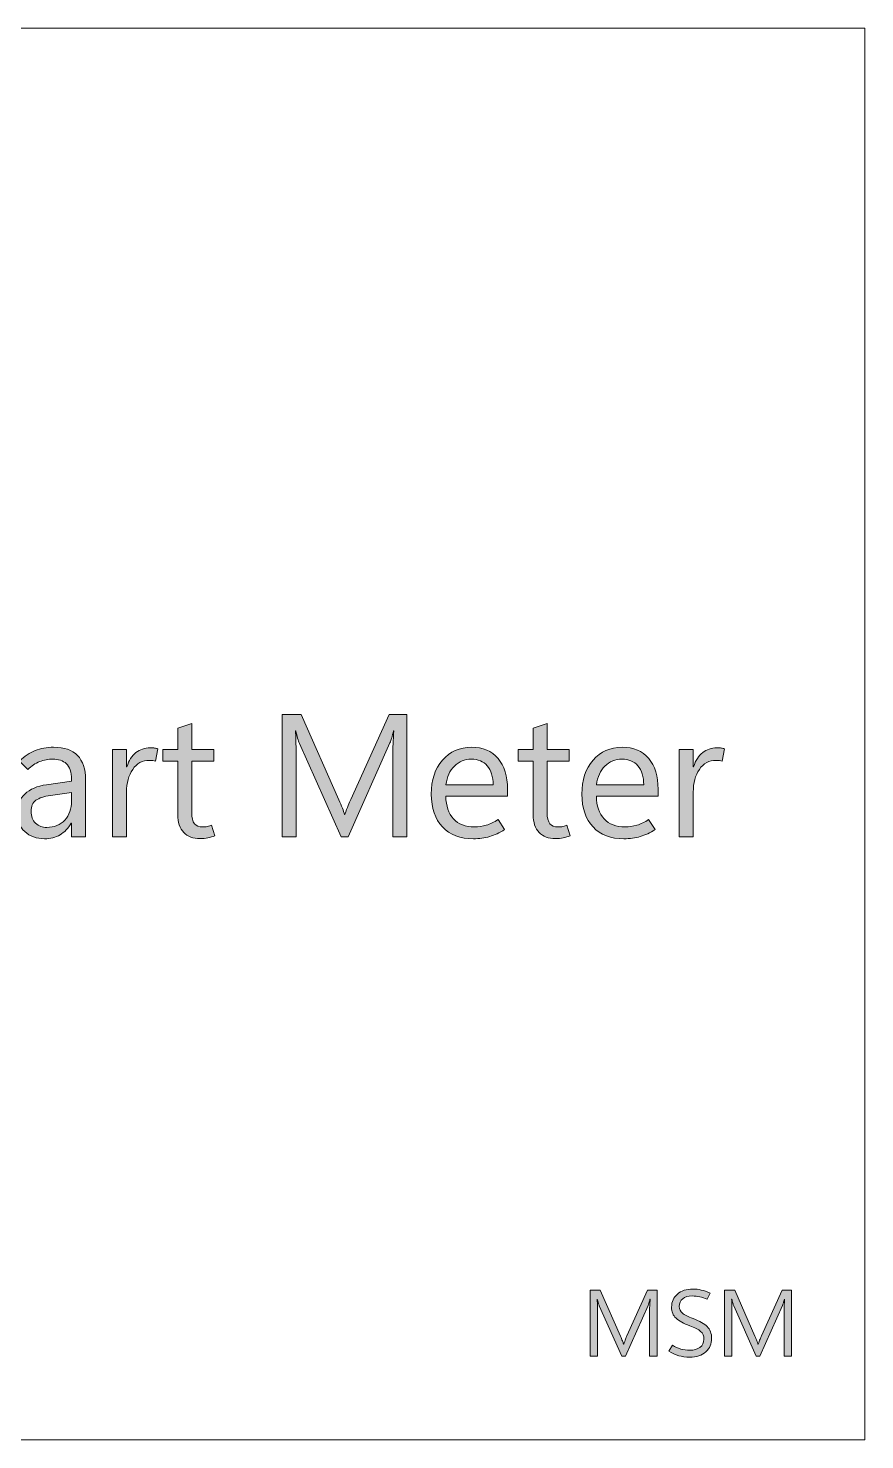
# Model space of a CAD drawing. Extents: x 0 to 482, y 0 to 298.
# Drawn here: x 305.5 to 481.9, y 0 to 297.7 of the extents above; entities that cross this region are included whole.
import ezdxf

# ---------------------------------------------------------------- set-up
doc = ezdxf.new("R2010")
doc.units = 0
doc.header["$MEASUREMENT"] = 0
doc.layers.add('Layer 1', color=7, linetype='Continuous')

# ---------------------------------------------------------------- blocks, each defined once
blk = doc.blocks.new('block 2')
at = {"layer": 'Layer 1', "lineweight": 0}
blk.add_lwpolyline([(0, 297.68), (481.89, 297.68), (481.89, 0), (0, 0), (0, 297.68)], dxfattribs=at)
blk = doc.blocks.new('block 3')
at = {"layer": 'Layer 1', "true_color": 0x231f20}
h = blk.add_hatch(color=250, dxfattribs=at)
h.dxf.hatch_style = 2
edge = h.paths.add_edge_path()
edge.add_spline(control_points=[(385.35, 127.18), (385.35, 127.18), (382.35, 127.18), (382.35, 127.18), (382.35, 127.18), (382.35, 144.49), (382.35, 144.49), (382.35, 145.17), (382.37, 145.93), (382.41, 146.77), (382.45, 147.61), (382.51, 148.52), (382.6, 149.51), (382.6, 149.51), (382.53, 149.51), (382.53, 149.51), (382.38, 148.93), (382.25, 148.43), (382.12, 148.01), (381.99, 147.59), (381.87, 147.26), (381.75, 147.01), (381.75, 147.01), (372.93, 127.18), (372.93, 127.18), (372.93, 127.18), (371.46, 127.18), (371.46, 127.18), (371.46, 127.18), (362.66, 146.86), (362.66, 146.86), (362.54, 147.15), (362.41, 147.52), (362.28, 147.96), (362.15, 148.4), (362.02, 148.92), (361.89, 149.51), (361.89, 149.51), (361.81, 149.51), (361.81, 149.51), (361.86, 148.99), (361.9, 148.31), (361.92, 147.47), (361.95, 146.63), (361.96, 145.63), (361.96, 144.45), (361.96, 144.45), (361.96, 127.18), (361.96, 127.18), (361.96, 127.18), (359.04, 127.18), (359.04, 127.18), (359.04, 127.18), (359.04, 152.98), (359.04, 152.98), (359.04, 152.98), (363.04, 152.98), (363.04, 152.98), (363.04, 152.98), (370.96, 134.99), (370.96, 134.99), (371.27, 134.3), (371.52, 133.7), (371.72, 133.19), (371.92, 132.67), (372.06, 132.24), (372.14, 131.89), (372.14, 131.89), (372.25, 131.89), (372.25, 131.89), (372.51, 132.6), (372.75, 133.22), (372.95, 133.75), (373.16, 134.27), (373.34, 134.71), (373.49, 135.06), (373.49, 135.06), (381.57, 152.98), (381.57, 152.98), (381.57, 152.98), (385.35, 152.98), (385.35, 152.98), (385.35, 152.98), (385.35, 127.18), (385.35, 127.18)], knot_values=[0, 0, 0, 0, 1, 1, 1, 2, 2, 2, 3, 3, 3, 4, 4, 4, 5, 5, 5, 6, 6, 6, 7, 7, 7, 8, 8, 8, 9, 9, 9, 10, 10, 10, 11, 11, 11, 12, 12, 12, 13, 13, 13, 14, 14, 14, 15, 15, 15, 16, 16, 16, 17, 17, 17, 18, 18, 18, 19, 19, 19, 20, 20, 20, 21, 21, 21, 22, 22, 22, 23, 23, 23, 24, 24, 24, 25, 25, 25, 26, 26, 26, 27, 27, 27, 28, 28, 28, 28], degree=3, periodic=1)
h = blk.add_hatch(color=250, dxfattribs=at)
h.dxf.hatch_style = 2
edge = h.paths.add_edge_path()
edge.add_spline(control_points=[(344.85, 127.39), (344.34, 127.19), (343.85, 127.04), (343.36, 126.93), (342.88, 126.83), (342.33, 126.78), (341.72, 126.78), (340.25, 126.78), (339.1, 127.21), (338.27, 128.07), (337.44, 128.93), (337.02, 130.19), (337.02, 131.87), (337.02, 131.87), (337.02, 143.08), (337.02, 143.08), (337.02, 143.08), (333.85, 143.08), (333.85, 143.08), (333.85, 143.08), (333.85, 145.6), (333.85, 145.6), (333.85, 145.6), (337.02, 145.6), (337.02, 145.6), (337.02, 145.6), (337.02, 150.1), (337.02, 150.1), (337.02, 150.1), (339.97, 151.05), (339.97, 151.05), (339.97, 151.05), (339.97, 145.6), (339.97, 145.6), (339.97, 145.6), (344.61, 145.6), (344.61, 145.6), (344.61, 145.6), (344.61, 143.08), (344.61, 143.08), (344.61, 143.08), (339.97, 143.08), (339.97, 143.08), (339.97, 143.08), (339.97, 132.22), (339.97, 132.22), (339.97, 131.16), (340.16, 130.4), (340.54, 129.93), (340.92, 129.46), (341.48, 129.23), (342.24, 129.23), (342.6, 129.23), (342.95, 129.27), (343.28, 129.35), (343.62, 129.44), (343.9, 129.54), (344.13, 129.64), (344.13, 129.64), (344.85, 127.39), (344.85, 127.39)], knot_values=[0, 0, 0, 0, 1, 1, 1, 2, 2, 2, 3, 3, 3, 4, 4, 4, 5, 5, 5, 6, 6, 6, 7, 7, 7, 8, 8, 8, 9, 9, 9, 10, 10, 10, 11, 11, 11, 12, 12, 12, 13, 13, 13, 14, 14, 14, 15, 15, 15, 16, 16, 16, 17, 17, 17, 18, 18, 18, 19, 19, 19, 20, 20, 20, 20], degree=3, periodic=1)
h = blk.add_hatch(color=250, dxfattribs=at)
h.dxf.hatch_style = 2
edge = h.paths.add_edge_path()
edge.add_spline(control_points=[(419.79, 127.39), (419.29, 127.19), (418.79, 127.04), (418.3, 126.93), (417.82, 126.83), (417.27, 126.78), (416.66, 126.78), (415.19, 126.78), (414.05, 127.21), (413.21, 128.07), (412.38, 128.93), (411.96, 130.19), (411.96, 131.87), (411.96, 131.87), (411.96, 143.08), (411.96, 143.08), (411.96, 143.08), (408.79, 143.08), (408.79, 143.08), (408.79, 143.08), (408.79, 145.6), (408.79, 145.6), (408.79, 145.6), (411.96, 145.6), (411.96, 145.6), (411.96, 145.6), (411.96, 150.1), (411.96, 150.1), (411.96, 150.1), (414.91, 151.05), (414.91, 151.05), (414.91, 151.05), (414.91, 145.6), (414.91, 145.6), (414.91, 145.6), (419.56, 145.6), (419.56, 145.6), (419.56, 145.6), (419.56, 143.08), (419.56, 143.08), (419.56, 143.08), (414.91, 143.08), (414.91, 143.08), (414.91, 143.08), (414.91, 132.22), (414.91, 132.22), (414.91, 131.16), (415.1, 130.4), (415.48, 129.93), (415.86, 129.46), (416.42, 129.23), (417.18, 129.23), (417.54, 129.23), (417.89, 129.27), (418.22, 129.35), (418.56, 129.44), (418.84, 129.54), (419.07, 129.64), (419.07, 129.64), (419.79, 127.39), (419.79, 127.39)], knot_values=[0, 0, 0, 0, 1, 1, 1, 2, 2, 2, 3, 3, 3, 4, 4, 4, 5, 5, 5, 6, 6, 6, 7, 7, 7, 8, 8, 8, 9, 9, 9, 10, 10, 10, 11, 11, 11, 12, 12, 12, 13, 13, 13, 14, 14, 14, 15, 15, 15, 16, 16, 16, 17, 17, 17, 18, 18, 18, 19, 19, 19, 20, 20, 20, 20], degree=3, periodic=1)
h = blk.add_hatch(color=250, dxfattribs=at)
h.dxf.hatch_style = 2
edge = h.paths.add_edge_path()
edge.add_spline(control_points=[(317.55, 127.18), (317.55, 127.18), (314.6, 127.18), (314.6, 127.18), (314.6, 127.18), (314.6, 130.06), (314.6, 130.06), (314.6, 130.06), (314.53, 130.06), (314.53, 130.06), (313.89, 128.95), (313.11, 128.12), (312.18, 127.57), (311.25, 127.02), (310.17, 126.75), (308.93, 126.75), (307.21, 126.75), (305.81, 127.25), (304.74, 128.26), (303.67, 129.26), (303.14, 130.6), (303.14, 132.27), (303.14, 133.84), (303.68, 135.14), (304.76, 136.17), (305.84, 137.21), (307.37, 137.87), (309.35, 138.15), (309.35, 138.15), (314.6, 138.86), (314.6, 138.86), (314.6, 138.86), (314.6, 139.27), (314.6, 139.27), (314.6, 140.82), (314.24, 141.92), (313.52, 142.57), (312.8, 143.22), (311.84, 143.55), (310.64, 143.55), (309.68, 143.55), (308.76, 143.37), (307.87, 143.01), (306.98, 142.65), (306.15, 142.1), (305.37, 141.36), (305.37, 141.36), (303.64, 143.14), (303.64, 143.14), (304.67, 144.13), (305.77, 144.87), (306.94, 145.33), (308.1, 145.8), (309.39, 146.04), (310.82, 146.04), (313.05, 146.04), (314.73, 145.46), (315.86, 144.32), (316.99, 143.17), (317.55, 141.45), (317.55, 139.16), (317.55, 139.16), (317.55, 127.18), (317.55, 127.18)], knot_values=[0, 0, 0, 0, 1, 1, 1, 2, 2, 2, 3, 3, 3, 4, 4, 4, 5, 5, 5, 6, 6, 6, 7, 7, 7, 8, 8, 8, 9, 9, 9, 10, 10, 10, 11, 11, 11, 12, 12, 12, 13, 13, 13, 14, 14, 14, 15, 15, 15, 16, 16, 16, 17, 17, 17, 18, 18, 18, 19, 19, 19, 20, 20, 20, 21, 21, 21, 21], degree=3, periodic=1)
edge = h.paths.add_edge_path()
edge.add_spline(control_points=[(314.6, 134.66), (314.6, 134.66), (314.6, 136.5), (314.6, 136.5), (314.6, 136.5), (310.16, 135.89), (310.16, 135.89), (308.8, 135.69), (307.78, 135.35), (307.1, 134.86), (306.41, 134.37), (306.07, 133.59), (306.07, 132.54), (306.07, 131.44), (306.39, 130.59), (307.03, 130.01), (307.68, 129.43), (308.46, 129.14), (309.38, 129.14), (310.98, 129.14), (312.25, 129.66), (313.19, 130.7), (314.13, 131.75), (314.6, 133.07), (314.6, 134.66)], knot_values=[0, 0, 0, 0, 1, 1, 1, 2, 2, 2, 3, 3, 3, 4, 4, 4, 5, 5, 5, 6, 6, 6, 7, 7, 7, 8, 8, 8, 8], degree=3, periodic=1)
h = blk.add_hatch(color=250, dxfattribs=at)
h.dxf.hatch_style = 2
edge = h.paths.add_edge_path()
edge.add_spline(control_points=[(332.34, 143.08), (332.11, 143.16), (331.91, 143.21), (331.73, 143.24), (331.55, 143.27), (331.32, 143.28), (331.05, 143.28), (329.55, 143.28), (328.37, 142.64), (327.5, 141.37), (326.64, 140.09), (326.21, 138.49), (326.21, 136.57), (326.21, 136.57), (326.21, 127.18), (326.21, 127.18), (326.21, 127.18), (323.26, 127.18), (323.26, 127.18), (323.26, 127.18), (323.26, 145.6), (323.26, 145.6), (323.26, 145.6), (326.21, 145.6), (326.21, 145.6), (326.21, 145.6), (326.21, 141.95), (326.21, 141.95), (326.21, 141.95), (326.28, 141.95), (326.28, 141.95), (326.7, 143.25), (327.34, 144.23), (328.2, 144.91), (329.07, 145.59), (330.06, 145.93), (331.19, 145.93), (331.56, 145.93), (331.88, 145.91), (332.13, 145.87), (332.39, 145.84), (332.62, 145.78), (332.83, 145.71), (332.83, 145.71), (332.34, 143.08), (332.34, 143.08)], knot_values=[0, 0, 0, 0, 1, 1, 1, 2, 2, 2, 3, 3, 3, 4, 4, 4, 5, 5, 5, 6, 6, 6, 7, 7, 7, 8, 8, 8, 9, 9, 9, 10, 10, 10, 11, 11, 11, 12, 12, 12, 13, 13, 13, 14, 14, 14, 15, 15, 15, 15], degree=3, periodic=1)
h = blk.add_hatch(color=250, dxfattribs=at)
h.dxf.hatch_style = 2
edge = h.paths.add_edge_path()
edge.add_spline(control_points=[(406.55, 135.72), (406.55, 135.72), (393.52, 135.72), (393.52, 135.72), (393.57, 133.65), (394.12, 132.05), (395.17, 130.93), (396.21, 129.81), (397.69, 129.25), (399.58, 129.25), (400.41, 129.25), (401.24, 129.37), (402.08, 129.62), (402.91, 129.86), (403.73, 130.25), (404.55, 130.79), (404.55, 130.79), (405.92, 128.69), (405.92, 128.69), (404.87, 128.02), (403.83, 127.53), (402.79, 127.21), (401.74, 126.9), (400.6, 126.75), (399.35, 126.75), (396.57, 126.75), (394.39, 127.57), (392.84, 129.23), (391.28, 130.88), (390.49, 133.19), (390.48, 136.16), (390.47, 139.12), (391.25, 141.51), (392.83, 143.32), (394.4, 145.13), (396.45, 146.04), (398.97, 146.04), (401.37, 146.04), (403.23, 145.25), (404.56, 143.69), (405.88, 142.12), (406.55, 139.95), (406.55, 137.18), (406.55, 137.18), (406.55, 135.72), (406.55, 135.72)], knot_values=[0, 0, 0, 0, 1, 1, 1, 2, 2, 2, 3, 3, 3, 4, 4, 4, 5, 5, 5, 6, 6, 6, 7, 7, 7, 8, 8, 8, 9, 9, 9, 10, 10, 10, 11, 11, 11, 12, 12, 12, 13, 13, 13, 14, 14, 14, 15, 15, 15, 15], degree=3, periodic=1)
edge = h.paths.add_edge_path()
edge.add_spline(control_points=[(403.52, 138.14), (403.51, 139.84), (403.1, 141.17), (402.28, 142.12), (401.47, 143.08), (400.34, 143.55), (398.92, 143.55), (397.51, 143.55), (396.32, 143.06), (395.35, 142.08), (394.37, 141.11), (393.77, 139.79), (393.56, 138.14), (393.56, 138.14), (403.52, 138.14), (403.52, 138.14)], knot_values=[0, 0, 0, 0, 1, 1, 1, 2, 2, 2, 3, 3, 3, 4, 4, 4, 5, 5, 5, 5], degree=3, periodic=1)
h = blk.add_hatch(color=250, dxfattribs=at)
h.dxf.hatch_style = 2
edge = h.paths.add_edge_path()
edge.add_spline(control_points=[(438.31, 135.72), (438.31, 135.72), (425.28, 135.72), (425.28, 135.72), (425.33, 133.65), (425.88, 132.05), (426.92, 130.93), (427.97, 129.81), (429.45, 129.25), (431.34, 129.25), (432.17, 129.25), (433, 129.37), (433.83, 129.62), (434.67, 129.86), (435.49, 130.25), (436.31, 130.79), (436.31, 130.79), (437.68, 128.69), (437.68, 128.69), (436.63, 128.02), (435.59, 127.53), (434.54, 127.21), (433.5, 126.9), (432.36, 126.75), (431.11, 126.75), (428.33, 126.75), (426.15, 127.57), (424.59, 129.23), (423.04, 130.88), (422.25, 133.19), (422.24, 136.16), (422.22, 139.12), (423.01, 141.51), (424.58, 143.32), (426.16, 145.13), (428.21, 146.04), (430.73, 146.04), (433.13, 146.04), (434.99, 145.25), (436.32, 143.69), (437.64, 142.12), (438.31, 139.95), (438.31, 137.18), (438.31, 137.18), (438.31, 135.72), (438.31, 135.72)], knot_values=[0, 0, 0, 0, 1, 1, 1, 2, 2, 2, 3, 3, 3, 4, 4, 4, 5, 5, 5, 6, 6, 6, 7, 7, 7, 8, 8, 8, 9, 9, 9, 10, 10, 10, 11, 11, 11, 12, 12, 12, 13, 13, 13, 14, 14, 14, 15, 15, 15, 15], degree=3, periodic=1)
edge = h.paths.add_edge_path()
edge.add_spline(control_points=[(435.28, 138.14), (435.27, 139.84), (434.86, 141.17), (434.04, 142.12), (433.22, 143.08), (432.1, 143.55), (430.68, 143.55), (429.27, 143.55), (428.08, 143.06), (427.1, 142.08), (426.13, 141.11), (425.53, 139.79), (425.31, 138.14), (425.31, 138.14), (435.28, 138.14), (435.28, 138.14)], knot_values=[0, 0, 0, 0, 1, 1, 1, 2, 2, 2, 3, 3, 3, 4, 4, 4, 5, 5, 5, 5], degree=3, periodic=1)
h = blk.add_hatch(color=250, dxfattribs=at)
h.dxf.hatch_style = 2
edge = h.paths.add_edge_path()
edge.add_spline(control_points=[(451.85, 143.08), (451.63, 143.16), (451.42, 143.21), (451.24, 143.24), (451.06, 143.27), (450.83, 143.28), (450.56, 143.28), (449.06, 143.28), (447.88, 142.64), (447.01, 141.37), (446.15, 140.09), (445.72, 138.49), (445.72, 136.57), (445.72, 136.57), (445.72, 127.18), (445.72, 127.18), (445.72, 127.18), (442.77, 127.18), (442.77, 127.18), (442.77, 127.18), (442.77, 145.6), (442.77, 145.6), (442.77, 145.6), (445.72, 145.6), (445.72, 145.6), (445.72, 145.6), (445.72, 141.95), (445.72, 141.95), (445.72, 141.95), (445.79, 141.95), (445.79, 141.95), (446.21, 143.25), (446.85, 144.23), (447.72, 144.91), (448.58, 145.59), (449.57, 145.93), (450.7, 145.93), (451.07, 145.93), (451.39, 145.91), (451.65, 145.87), (451.9, 145.84), (452.14, 145.78), (452.34, 145.71), (452.34, 145.71), (451.85, 143.08), (451.85, 143.08)], knot_values=[0, 0, 0, 0, 1, 1, 1, 2, 2, 2, 3, 3, 3, 4, 4, 4, 5, 5, 5, 6, 6, 6, 7, 7, 7, 8, 8, 8, 9, 9, 9, 10, 10, 10, 11, 11, 11, 12, 12, 12, 13, 13, 13, 14, 14, 14, 15, 15, 15, 15], degree=3, periodic=1)
at = {"layer": 'Layer 1', "lineweight": 0}
for points, knots in [([(385.35, 127.18), (385.35, 127.18), (382.35, 127.18), (382.35, 127.18), (382.35, 127.18), (382.35, 144.49), (382.35, 144.49), (382.35, 145.17), (382.37, 145.93), (382.41, 146.77), (382.45, 147.61), (382.51, 148.52), (382.6, 149.51), (382.6, 149.51), (382.53, 149.51), (382.53, 149.51), (382.38, 148.93), (382.25, 148.43), (382.12, 148.01), (381.99, 147.59), (381.87, 147.26), (381.75, 147.01), (381.75, 147.01), (372.93, 127.18), (372.93, 127.18), (372.93, 127.18), (371.46, 127.18), (371.46, 127.18), (371.46, 127.18), (362.66, 146.86), (362.66, 146.86), (362.54, 147.15), (362.41, 147.52), (362.28, 147.96), (362.15, 148.4), (362.02, 148.92), (361.89, 149.51), (361.89, 149.51), (361.81, 149.51), (361.81, 149.51), (361.86, 148.99), (361.9, 148.31), (361.92, 147.47), (361.95, 146.63), (361.96, 145.63), (361.96, 144.45), (361.96, 144.45), (361.96, 127.18), (361.96, 127.18), (361.96, 127.18), (359.04, 127.18), (359.04, 127.18), (359.04, 127.18), (359.04, 152.98), (359.04, 152.98), (359.04, 152.98), (363.04, 152.98), (363.04, 152.98), (363.04, 152.98), (370.96, 134.99), (370.96, 134.99), (371.27, 134.3), (371.52, 133.7), (371.72, 133.19), (371.92, 132.67), (372.06, 132.24), (372.14, 131.89), (372.14, 131.89), (372.25, 131.89), (372.25, 131.89), (372.51, 132.6), (372.75, 133.22), (372.95, 133.75), (373.16, 134.27), (373.34, 134.71), (373.49, 135.06), (373.49, 135.06), (381.57, 152.98), (381.57, 152.98), (381.57, 152.98), (385.35, 152.98), (385.35, 152.98), (385.35, 152.98), (385.35, 127.18), (385.35, 127.18)], [0, 0, 0, 0, 1, 1, 1, 2, 2, 2, 3, 3, 3, 4, 4, 4, 5, 5, 5, 6, 6, 6, 7, 7, 7, 8, 8, 8, 9, 9, 9, 10, 10, 10, 11, 11, 11, 12, 12, 12, 13, 13, 13, 14, 14, 14, 15, 15, 15, 16, 16, 16, 17, 17, 17, 18, 18, 18, 19, 19, 19, 20, 20, 20, 21, 21, 21, 22, 22, 22, 23, 23, 23, 24, 24, 24, 25, 25, 25, 26, 26, 26, 27, 27, 27, 28, 28, 28, 28]), ([(344.85, 127.39), (344.34, 127.19), (343.85, 127.04), (343.36, 126.93), (342.88, 126.83), (342.33, 126.78), (341.72, 126.78), (340.25, 126.78), (339.1, 127.21), (338.27, 128.07), (337.44, 128.93), (337.02, 130.19), (337.02, 131.87), (337.02, 131.87), (337.02, 143.08), (337.02, 143.08), (337.02, 143.08), (333.85, 143.08), (333.85, 143.08), (333.85, 143.08), (333.85, 145.6), (333.85, 145.6), (333.85, 145.6), (337.02, 145.6), (337.02, 145.6), (337.02, 145.6), (337.02, 150.1), (337.02, 150.1), (337.02, 150.1), (339.97, 151.05), (339.97, 151.05), (339.97, 151.05), (339.97, 145.6), (339.97, 145.6), (339.97, 145.6), (344.61, 145.6), (344.61, 145.6), (344.61, 145.6), (344.61, 143.08), (344.61, 143.08), (344.61, 143.08), (339.97, 143.08), (339.97, 143.08), (339.97, 143.08), (339.97, 132.22), (339.97, 132.22), (339.97, 131.16), (340.16, 130.4), (340.54, 129.93), (340.92, 129.46), (341.48, 129.23), (342.24, 129.23), (342.6, 129.23), (342.95, 129.27), (343.28, 129.35), (343.62, 129.44), (343.9, 129.54), (344.13, 129.64), (344.13, 129.64), (344.85, 127.39), (344.85, 127.39)], [0, 0, 0, 0, 1, 1, 1, 2, 2, 2, 3, 3, 3, 4, 4, 4, 5, 5, 5, 6, 6, 6, 7, 7, 7, 8, 8, 8, 9, 9, 9, 10, 10, 10, 11, 11, 11, 12, 12, 12, 13, 13, 13, 14, 14, 14, 15, 15, 15, 16, 16, 16, 17, 17, 17, 18, 18, 18, 19, 19, 19, 20, 20, 20, 20]), ([(419.79, 127.39), (419.29, 127.19), (418.79, 127.04), (418.3, 126.93), (417.82, 126.83), (417.27, 126.78), (416.66, 126.78), (415.19, 126.78), (414.05, 127.21), (413.21, 128.07), (412.38, 128.93), (411.96, 130.19), (411.96, 131.87), (411.96, 131.87), (411.96, 143.08), (411.96, 143.08), (411.96, 143.08), (408.79, 143.08), (408.79, 143.08), (408.79, 143.08), (408.79, 145.6), (408.79, 145.6), (408.79, 145.6), (411.96, 145.6), (411.96, 145.6), (411.96, 145.6), (411.96, 150.1), (411.96, 150.1), (411.96, 150.1), (414.91, 151.05), (414.91, 151.05), (414.91, 151.05), (414.91, 145.6), (414.91, 145.6), (414.91, 145.6), (419.56, 145.6), (419.56, 145.6), (419.56, 145.6), (419.56, 143.08), (419.56, 143.08), (419.56, 143.08), (414.91, 143.08), (414.91, 143.08), (414.91, 143.08), (414.91, 132.22), (414.91, 132.22), (414.91, 131.16), (415.1, 130.4), (415.48, 129.93), (415.86, 129.46), (416.42, 129.23), (417.18, 129.23), (417.54, 129.23), (417.89, 129.27), (418.22, 129.35), (418.56, 129.44), (418.84, 129.54), (419.07, 129.64), (419.07, 129.64), (419.79, 127.39), (419.79, 127.39)], [0, 0, 0, 0, 1, 1, 1, 2, 2, 2, 3, 3, 3, 4, 4, 4, 5, 5, 5, 6, 6, 6, 7, 7, 7, 8, 8, 8, 9, 9, 9, 10, 10, 10, 11, 11, 11, 12, 12, 12, 13, 13, 13, 14, 14, 14, 15, 15, 15, 16, 16, 16, 17, 17, 17, 18, 18, 18, 19, 19, 19, 20, 20, 20, 20]), ([(317.55, 127.18), (317.55, 127.18), (314.6, 127.18), (314.6, 127.18), (314.6, 127.18), (314.6, 130.06), (314.6, 130.06), (314.6, 130.06), (314.53, 130.06), (314.53, 130.06), (313.89, 128.95), (313.11, 128.12), (312.18, 127.57), (311.25, 127.02), (310.17, 126.75), (308.93, 126.75), (307.21, 126.75), (305.81, 127.25), (304.74, 128.26), (303.67, 129.26), (303.14, 130.6), (303.14, 132.27), (303.14, 133.84), (303.68, 135.14), (304.76, 136.17), (305.84, 137.21), (307.37, 137.87), (309.35, 138.15), (309.35, 138.15), (314.6, 138.86), (314.6, 138.86), (314.6, 138.86), (314.6, 139.27), (314.6, 139.27), (314.6, 140.82), (314.24, 141.92), (313.52, 142.57), (312.8, 143.22), (311.84, 143.55), (310.64, 143.55), (309.68, 143.55), (308.76, 143.37), (307.87, 143.01), (306.98, 142.65), (306.15, 142.1), (305.37, 141.36), (305.37, 141.36), (303.64, 143.14), (303.64, 143.14), (304.67, 144.13), (305.77, 144.87), (306.94, 145.33), (308.1, 145.8), (309.39, 146.04), (310.82, 146.04), (313.05, 146.04), (314.73, 145.46), (315.86, 144.32), (316.99, 143.17), (317.55, 141.45), (317.55, 139.16), (317.55, 139.16), (317.55, 127.18), (317.55, 127.18)], [0, 0, 0, 0, 1, 1, 1, 2, 2, 2, 3, 3, 3, 4, 4, 4, 5, 5, 5, 6, 6, 6, 7, 7, 7, 8, 8, 8, 9, 9, 9, 10, 10, 10, 11, 11, 11, 12, 12, 12, 13, 13, 13, 14, 14, 14, 15, 15, 15, 16, 16, 16, 17, 17, 17, 18, 18, 18, 19, 19, 19, 20, 20, 20, 21, 21, 21, 21]), ([(332.34, 143.08), (332.11, 143.16), (331.91, 143.21), (331.73, 143.24), (331.55, 143.27), (331.32, 143.28), (331.05, 143.28), (329.55, 143.28), (328.37, 142.64), (327.5, 141.37), (326.64, 140.09), (326.21, 138.49), (326.21, 136.57), (326.21, 136.57), (326.21, 127.18), (326.21, 127.18), (326.21, 127.18), (323.26, 127.18), (323.26, 127.18), (323.26, 127.18), (323.26, 145.6), (323.26, 145.6), (323.26, 145.6), (326.21, 145.6), (326.21, 145.6), (326.21, 145.6), (326.21, 141.95), (326.21, 141.95), (326.21, 141.95), (326.28, 141.95), (326.28, 141.95), (326.7, 143.25), (327.34, 144.23), (328.2, 144.91), (329.07, 145.59), (330.06, 145.93), (331.19, 145.93), (331.56, 145.93), (331.88, 145.91), (332.13, 145.87), (332.39, 145.84), (332.62, 145.78), (332.83, 145.71), (332.83, 145.71), (332.34, 143.08), (332.34, 143.08)], [0, 0, 0, 0, 1, 1, 1, 2, 2, 2, 3, 3, 3, 4, 4, 4, 5, 5, 5, 6, 6, 6, 7, 7, 7, 8, 8, 8, 9, 9, 9, 10, 10, 10, 11, 11, 11, 12, 12, 12, 13, 13, 13, 14, 14, 14, 15, 15, 15, 15]), ([(406.55, 135.72), (406.55, 135.72), (393.52, 135.72), (393.52, 135.72), (393.57, 133.65), (394.12, 132.05), (395.17, 130.93), (396.21, 129.81), (397.69, 129.25), (399.58, 129.25), (400.41, 129.25), (401.24, 129.37), (402.08, 129.62), (402.91, 129.86), (403.73, 130.25), (404.55, 130.79), (404.55, 130.79), (405.92, 128.69), (405.92, 128.69), (404.87, 128.02), (403.83, 127.53), (402.79, 127.21), (401.74, 126.9), (400.6, 126.75), (399.35, 126.75), (396.57, 126.75), (394.39, 127.57), (392.84, 129.23), (391.28, 130.88), (390.49, 133.19), (390.48, 136.16), (390.47, 139.12), (391.25, 141.51), (392.83, 143.32), (394.4, 145.13), (396.45, 146.04), (398.97, 146.04), (401.37, 146.04), (403.23, 145.25), (404.56, 143.69), (405.88, 142.12), (406.55, 139.95), (406.55, 137.18), (406.55, 137.18), (406.55, 135.72), (406.55, 135.72)], [0, 0, 0, 0, 1, 1, 1, 2, 2, 2, 3, 3, 3, 4, 4, 4, 5, 5, 5, 6, 6, 6, 7, 7, 7, 8, 8, 8, 9, 9, 9, 10, 10, 10, 11, 11, 11, 12, 12, 12, 13, 13, 13, 14, 14, 14, 15, 15, 15, 15]), ([(438.31, 135.72), (438.31, 135.72), (425.28, 135.72), (425.28, 135.72), (425.33, 133.65), (425.88, 132.05), (426.92, 130.93), (427.97, 129.81), (429.45, 129.25), (431.34, 129.25), (432.17, 129.25), (433, 129.37), (433.83, 129.62), (434.67, 129.86), (435.49, 130.25), (436.31, 130.79), (436.31, 130.79), (437.68, 128.69), (437.68, 128.69), (436.63, 128.02), (435.59, 127.53), (434.54, 127.21), (433.5, 126.9), (432.36, 126.75), (431.11, 126.75), (428.33, 126.75), (426.15, 127.57), (424.59, 129.23), (423.04, 130.88), (422.25, 133.19), (422.24, 136.16), (422.22, 139.12), (423.01, 141.51), (424.58, 143.32), (426.16, 145.13), (428.21, 146.04), (430.73, 146.04), (433.13, 146.04), (434.99, 145.25), (436.32, 143.69), (437.64, 142.12), (438.31, 139.95), (438.31, 137.18), (438.31, 137.18), (438.31, 135.72), (438.31, 135.72)], [0, 0, 0, 0, 1, 1, 1, 2, 2, 2, 3, 3, 3, 4, 4, 4, 5, 5, 5, 6, 6, 6, 7, 7, 7, 8, 8, 8, 9, 9, 9, 10, 10, 10, 11, 11, 11, 12, 12, 12, 13, 13, 13, 14, 14, 14, 15, 15, 15, 15]), ([(451.85, 143.08), (451.63, 143.16), (451.42, 143.21), (451.24, 143.24), (451.06, 143.27), (450.83, 143.28), (450.56, 143.28), (449.06, 143.28), (447.88, 142.64), (447.01, 141.37), (446.15, 140.09), (445.72, 138.49), (445.72, 136.57), (445.72, 136.57), (445.72, 127.18), (445.72, 127.18), (445.72, 127.18), (442.77, 127.18), (442.77, 127.18), (442.77, 127.18), (442.77, 145.6), (442.77, 145.6), (442.77, 145.6), (445.72, 145.6), (445.72, 145.6), (445.72, 145.6), (445.72, 141.95), (445.72, 141.95), (445.72, 141.95), (445.79, 141.95), (445.79, 141.95), (446.21, 143.25), (446.85, 144.23), (447.72, 144.91), (448.58, 145.59), (449.57, 145.93), (450.7, 145.93), (451.07, 145.93), (451.39, 145.91), (451.65, 145.87), (451.9, 145.84), (452.14, 145.78), (452.34, 145.71), (452.34, 145.71), (451.85, 143.08), (451.85, 143.08)], [0, 0, 0, 0, 1, 1, 1, 2, 2, 2, 3, 3, 3, 4, 4, 4, 5, 5, 5, 6, 6, 6, 7, 7, 7, 8, 8, 8, 9, 9, 9, 10, 10, 10, 11, 11, 11, 12, 12, 12, 13, 13, 13, 14, 14, 14, 15, 15, 15, 15]), ([(403.52, 138.14), (403.51, 139.84), (403.1, 141.17), (402.28, 142.12), (401.47, 143.08), (400.34, 143.55), (398.92, 143.55), (397.51, 143.55), (396.32, 143.06), (395.35, 142.08), (394.37, 141.11), (393.77, 139.79), (393.56, 138.14), (393.56, 138.14), (403.52, 138.14), (403.52, 138.14)], [0, 0, 0, 0, 1, 1, 1, 2, 2, 2, 3, 3, 3, 4, 4, 4, 5, 5, 5, 5]), ([(435.28, 138.14), (435.27, 139.84), (434.86, 141.17), (434.04, 142.12), (433.22, 143.08), (432.1, 143.55), (430.68, 143.55), (429.27, 143.55), (428.08, 143.06), (427.1, 142.08), (426.13, 141.11), (425.53, 139.79), (425.31, 138.14), (425.31, 138.14), (435.28, 138.14), (435.28, 138.14)], [0, 0, 0, 0, 1, 1, 1, 2, 2, 2, 3, 3, 3, 4, 4, 4, 5, 5, 5, 5]), ([(314.6, 134.66), (314.6, 134.66), (314.6, 136.5), (314.6, 136.5), (314.6, 136.5), (310.16, 135.89), (310.16, 135.89), (308.8, 135.69), (307.78, 135.35), (307.1, 134.86), (306.41, 134.37), (306.07, 133.59), (306.07, 132.54), (306.07, 131.44), (306.39, 130.59), (307.03, 130.01), (307.68, 129.43), (308.46, 129.14), (309.38, 129.14), (310.98, 129.14), (312.25, 129.66), (313.19, 130.7), (314.13, 131.75), (314.6, 133.07), (314.6, 134.66)], [0, 0, 0, 0, 1, 1, 1, 2, 2, 2, 3, 3, 3, 4, 4, 4, 5, 5, 5, 6, 6, 6, 7, 7, 7, 8, 8, 8, 8])]:
    blk.add_open_spline(points, degree=3, knots=knots, dxfattribs=at)
blk = doc.blocks.new('block 4')
at = {"layer": 'Layer 1', "true_color": 0x231f20}
h = blk.add_hatch(color=250, dxfattribs=at)
h.dxf.hatch_style = 2
edge = h.paths.add_edge_path()
edge.add_spline(control_points=[(438.12, 17.66), (438.12, 17.66), (436.5, 17.66), (436.5, 17.66), (436.5, 17.66), (436.5, 26.98), (436.5, 26.98), (436.5, 27.34), (436.51, 27.75), (436.53, 28.21), (436.55, 28.66), (436.59, 29.15), (436.63, 29.68), (436.63, 29.68), (436.59, 29.68), (436.59, 29.68), (436.52, 29.37), (436.44, 29.1), (436.38, 28.88), (436.31, 28.65), (436.24, 28.47), (436.18, 28.33), (436.18, 28.33), (431.43, 17.66), (431.43, 17.66), (431.43, 17.66), (430.64, 17.66), (430.64, 17.66), (430.64, 17.66), (425.9, 28.26), (425.9, 28.26), (425.83, 28.41), (425.77, 28.61), (425.69, 28.85), (425.62, 29.09), (425.55, 29.36), (425.48, 29.68), (425.48, 29.68), (425.44, 29.68), (425.44, 29.68), (425.47, 29.4), (425.49, 29.04), (425.5, 28.58), (425.51, 28.13), (425.52, 27.59), (425.52, 26.96), (425.52, 26.96), (425.52, 17.66), (425.52, 17.66), (425.52, 17.66), (423.95, 17.66), (423.95, 17.66), (423.95, 17.66), (423.95, 31.55), (423.95, 31.55), (423.95, 31.55), (426.1, 31.55), (426.1, 31.55), (426.1, 31.55), (430.36, 21.86), (430.36, 21.86), (430.53, 21.49), (430.67, 21.17), (430.78, 20.89), (430.88, 20.61), (430.96, 20.38), (431, 20.19), (431, 20.19), (431.06, 20.19), (431.06, 20.19), (431.2, 20.58), (431.33, 20.91), (431.44, 21.19), (431.55, 21.48), (431.65, 21.71), (431.73, 21.9), (431.73, 21.9), (436.08, 31.55), (436.08, 31.55), (436.08, 31.55), (438.12, 31.55), (438.12, 31.55), (438.12, 31.55), (438.12, 17.66), (438.12, 17.66)], knot_values=[0, 0, 0, 0, 1, 1, 1, 2, 2, 2, 3, 3, 3, 4, 4, 4, 5, 5, 5, 6, 6, 6, 7, 7, 7, 8, 8, 8, 9, 9, 9, 10, 10, 10, 11, 11, 11, 12, 12, 12, 13, 13, 13, 14, 14, 14, 15, 15, 15, 16, 16, 16, 17, 17, 17, 18, 18, 18, 19, 19, 19, 20, 20, 20, 21, 21, 21, 22, 22, 22, 23, 23, 23, 24, 24, 24, 25, 25, 25, 26, 26, 26, 27, 27, 27, 28, 28, 28, 28], degree=3, periodic=1)
h = blk.add_hatch(color=250, dxfattribs=at)
h.dxf.hatch_style = 2
edge = h.paths.add_edge_path()
edge.add_spline(control_points=[(440.57, 18.72), (440.57, 18.72), (441.36, 19.94), (441.36, 19.94), (441.93, 19.57), (442.5, 19.31), (443.07, 19.14), (443.63, 18.97), (444.3, 18.89), (445.05, 18.89), (445.9, 18.89), (446.59, 19.08), (447.14, 19.48), (447.69, 19.88), (447.96, 20.46), (447.96, 21.22), (447.96, 21.9), (447.73, 22.44), (447.27, 22.85), (446.8, 23.26), (446.05, 23.65), (444.99, 24.03), (443.69, 24.5), (442.72, 25.03), (442.09, 25.62), (441.46, 26.22), (441.15, 27), (441.15, 27.96), (441.15, 29.1), (441.56, 30.02), (442.37, 30.73), (443.19, 31.43), (444.26, 31.78), (445.59, 31.78), (446.21, 31.78), (446.82, 31.72), (447.42, 31.58), (448.01, 31.45), (448.62, 31.24), (449.26, 30.94), (449.26, 30.94), (448.65, 29.63), (448.65, 29.63), (448.12, 29.88), (447.6, 30.05), (447.1, 30.16), (446.6, 30.27), (446.06, 30.33), (445.48, 30.33), (444.65, 30.33), (443.99, 30.13), (443.5, 29.74), (443.02, 29.35), (442.78, 28.81), (442.78, 28.12), (442.78, 27.51), (443, 27.03), (443.44, 26.67), (443.89, 26.3), (444.63, 25.94), (445.67, 25.56), (447.07, 25.06), (448.07, 24.5), (448.68, 23.88), (449.28, 23.26), (449.59, 22.42), (449.59, 21.37), (449.59, 20.24), (449.18, 19.3), (448.37, 18.55), (447.55, 17.8), (446.41, 17.42), (444.94, 17.42), (444.11, 17.42), (443.35, 17.53), (442.65, 17.73), (441.95, 17.94), (441.26, 18.27), (440.57, 18.72)], knot_values=[0, 0, 0, 0, 1, 1, 1, 2, 2, 2, 3, 3, 3, 4, 4, 4, 5, 5, 5, 6, 6, 6, 7, 7, 7, 8, 8, 8, 9, 9, 9, 10, 10, 10, 11, 11, 11, 12, 12, 12, 13, 13, 13, 14, 14, 14, 15, 15, 15, 16, 16, 16, 17, 17, 17, 18, 18, 18, 19, 19, 19, 20, 20, 20, 21, 21, 21, 22, 22, 22, 23, 23, 23, 24, 24, 24, 25, 25, 25, 26, 26, 26, 26], degree=3, periodic=1)
h = blk.add_hatch(color=250, dxfattribs=at)
h.dxf.hatch_style = 2
edge = h.paths.add_edge_path()
edge.add_spline(control_points=[(466.47, 17.66), (466.47, 17.66), (464.86, 17.66), (464.86, 17.66), (464.86, 17.66), (464.86, 26.98), (464.86, 26.98), (464.86, 27.34), (464.87, 27.75), (464.89, 28.21), (464.91, 28.66), (464.95, 29.15), (464.99, 29.68), (464.99, 29.68), (464.95, 29.68), (464.95, 29.68), (464.88, 29.37), (464.8, 29.1), (464.73, 28.88), (464.67, 28.65), (464.6, 28.47), (464.54, 28.33), (464.54, 28.33), (459.79, 17.66), (459.79, 17.66), (459.79, 17.66), (458.99, 17.66), (458.99, 17.66), (458.99, 17.66), (454.26, 28.26), (454.26, 28.26), (454.19, 28.41), (454.12, 28.61), (454.05, 28.85), (453.98, 29.09), (453.91, 29.36), (453.84, 29.68), (453.84, 29.68), (453.8, 29.68), (453.8, 29.68), (453.83, 29.4), (453.85, 29.04), (453.86, 28.58), (453.87, 28.13), (453.88, 27.59), (453.88, 26.96), (453.88, 26.96), (453.88, 17.66), (453.88, 17.66), (453.88, 17.66), (452.31, 17.66), (452.31, 17.66), (452.31, 17.66), (452.31, 31.55), (452.31, 31.55), (452.31, 31.55), (454.46, 31.55), (454.46, 31.55), (454.46, 31.55), (458.72, 21.86), (458.72, 21.86), (458.89, 21.49), (459.03, 21.17), (459.13, 20.89), (459.24, 20.61), (459.32, 20.38), (459.36, 20.19), (459.36, 20.19), (459.42, 20.19), (459.42, 20.19), (459.56, 20.58), (459.69, 20.91), (459.8, 21.19), (459.91, 21.48), (460, 21.71), (460.09, 21.9), (460.09, 21.9), (464.44, 31.55), (464.44, 31.55), (464.44, 31.55), (466.47, 31.55), (466.47, 31.55), (466.47, 31.55), (466.47, 17.66), (466.47, 17.66)], knot_values=[0, 0, 0, 0, 1, 1, 1, 2, 2, 2, 3, 3, 3, 4, 4, 4, 5, 5, 5, 6, 6, 6, 7, 7, 7, 8, 8, 8, 9, 9, 9, 10, 10, 10, 11, 11, 11, 12, 12, 12, 13, 13, 13, 14, 14, 14, 15, 15, 15, 16, 16, 16, 17, 17, 17, 18, 18, 18, 19, 19, 19, 20, 20, 20, 21, 21, 21, 22, 22, 22, 23, 23, 23, 24, 24, 24, 25, 25, 25, 26, 26, 26, 27, 27, 27, 28, 28, 28, 28], degree=3, periodic=1)
at = {"layer": 'Layer 1', "lineweight": 0}
for points, knots in [([(438.12, 17.66), (438.12, 17.66), (436.5, 17.66), (436.5, 17.66), (436.5, 17.66), (436.5, 26.98), (436.5, 26.98), (436.5, 27.34), (436.51, 27.75), (436.53, 28.21), (436.55, 28.66), (436.59, 29.15), (436.63, 29.68), (436.63, 29.68), (436.59, 29.68), (436.59, 29.68), (436.52, 29.37), (436.44, 29.1), (436.38, 28.88), (436.31, 28.65), (436.24, 28.47), (436.18, 28.33), (436.18, 28.33), (431.43, 17.66), (431.43, 17.66), (431.43, 17.66), (430.64, 17.66), (430.64, 17.66), (430.64, 17.66), (425.9, 28.26), (425.9, 28.26), (425.83, 28.41), (425.77, 28.61), (425.69, 28.85), (425.62, 29.09), (425.55, 29.36), (425.48, 29.68), (425.48, 29.68), (425.44, 29.68), (425.44, 29.68), (425.47, 29.4), (425.49, 29.04), (425.5, 28.58), (425.51, 28.13), (425.52, 27.59), (425.52, 26.96), (425.52, 26.96), (425.52, 17.66), (425.52, 17.66), (425.52, 17.66), (423.95, 17.66), (423.95, 17.66), (423.95, 17.66), (423.95, 31.55), (423.95, 31.55), (423.95, 31.55), (426.1, 31.55), (426.1, 31.55), (426.1, 31.55), (430.36, 21.86), (430.36, 21.86), (430.53, 21.49), (430.67, 21.17), (430.78, 20.89), (430.88, 20.61), (430.96, 20.38), (431, 20.19), (431, 20.19), (431.06, 20.19), (431.06, 20.19), (431.2, 20.58), (431.33, 20.91), (431.44, 21.19), (431.55, 21.48), (431.65, 21.71), (431.73, 21.9), (431.73, 21.9), (436.08, 31.55), (436.08, 31.55), (436.08, 31.55), (438.12, 31.55), (438.12, 31.55), (438.12, 31.55), (438.12, 17.66), (438.12, 17.66)], [0, 0, 0, 0, 1, 1, 1, 2, 2, 2, 3, 3, 3, 4, 4, 4, 5, 5, 5, 6, 6, 6, 7, 7, 7, 8, 8, 8, 9, 9, 9, 10, 10, 10, 11, 11, 11, 12, 12, 12, 13, 13, 13, 14, 14, 14, 15, 15, 15, 16, 16, 16, 17, 17, 17, 18, 18, 18, 19, 19, 19, 20, 20, 20, 21, 21, 21, 22, 22, 22, 23, 23, 23, 24, 24, 24, 25, 25, 25, 26, 26, 26, 27, 27, 27, 28, 28, 28, 28]), ([(440.57, 18.72), (440.57, 18.72), (441.36, 19.94), (441.36, 19.94), (441.93, 19.57), (442.5, 19.31), (443.07, 19.14), (443.63, 18.97), (444.3, 18.89), (445.05, 18.89), (445.9, 18.89), (446.59, 19.08), (447.14, 19.48), (447.69, 19.88), (447.96, 20.46), (447.96, 21.22), (447.96, 21.9), (447.73, 22.44), (447.27, 22.85), (446.8, 23.26), (446.05, 23.65), (444.99, 24.03), (443.69, 24.5), (442.72, 25.03), (442.09, 25.62), (441.46, 26.22), (441.15, 27), (441.15, 27.96), (441.15, 29.1), (441.56, 30.02), (442.37, 30.73), (443.19, 31.43), (444.26, 31.78), (445.59, 31.78), (446.21, 31.78), (446.82, 31.72), (447.42, 31.58), (448.01, 31.45), (448.62, 31.24), (449.26, 30.94), (449.26, 30.94), (448.65, 29.63), (448.65, 29.63), (448.12, 29.88), (447.6, 30.05), (447.1, 30.16), (446.6, 30.27), (446.06, 30.33), (445.48, 30.33), (444.65, 30.33), (443.99, 30.13), (443.5, 29.74), (443.02, 29.35), (442.78, 28.81), (442.78, 28.12), (442.78, 27.51), (443, 27.03), (443.44, 26.67), (443.89, 26.3), (444.63, 25.94), (445.67, 25.56), (447.07, 25.06), (448.07, 24.5), (448.68, 23.88), (449.28, 23.26), (449.59, 22.42), (449.59, 21.37), (449.59, 20.24), (449.18, 19.3), (448.37, 18.55), (447.55, 17.8), (446.41, 17.42), (444.94, 17.42), (444.11, 17.42), (443.35, 17.53), (442.65, 17.73), (441.95, 17.94), (441.26, 18.27), (440.57, 18.72)], [0, 0, 0, 0, 1, 1, 1, 2, 2, 2, 3, 3, 3, 4, 4, 4, 5, 5, 5, 6, 6, 6, 7, 7, 7, 8, 8, 8, 9, 9, 9, 10, 10, 10, 11, 11, 11, 12, 12, 12, 13, 13, 13, 14, 14, 14, 15, 15, 15, 16, 16, 16, 17, 17, 17, 18, 18, 18, 19, 19, 19, 20, 20, 20, 21, 21, 21, 22, 22, 22, 23, 23, 23, 24, 24, 24, 25, 25, 25, 26, 26, 26, 26]), ([(466.47, 17.66), (466.47, 17.66), (464.86, 17.66), (464.86, 17.66), (464.86, 17.66), (464.86, 26.98), (464.86, 26.98), (464.86, 27.34), (464.87, 27.75), (464.89, 28.21), (464.91, 28.66), (464.95, 29.15), (464.99, 29.68), (464.99, 29.68), (464.95, 29.68), (464.95, 29.68), (464.88, 29.37), (464.8, 29.1), (464.73, 28.88), (464.67, 28.65), (464.6, 28.47), (464.54, 28.33), (464.54, 28.33), (459.79, 17.66), (459.79, 17.66), (459.79, 17.66), (458.99, 17.66), (458.99, 17.66), (458.99, 17.66), (454.26, 28.26), (454.26, 28.26), (454.19, 28.41), (454.12, 28.61), (454.05, 28.85), (453.98, 29.09), (453.91, 29.36), (453.84, 29.68), (453.84, 29.68), (453.8, 29.68), (453.8, 29.68), (453.83, 29.4), (453.85, 29.04), (453.86, 28.58), (453.87, 28.13), (453.88, 27.59), (453.88, 26.96), (453.88, 26.96), (453.88, 17.66), (453.88, 17.66), (453.88, 17.66), (452.31, 17.66), (452.31, 17.66), (452.31, 17.66), (452.31, 31.55), (452.31, 31.55), (452.31, 31.55), (454.46, 31.55), (454.46, 31.55), (454.46, 31.55), (458.72, 21.86), (458.72, 21.86), (458.89, 21.49), (459.03, 21.17), (459.13, 20.89), (459.24, 20.61), (459.32, 20.38), (459.36, 20.19), (459.36, 20.19), (459.42, 20.19), (459.42, 20.19), (459.56, 20.58), (459.69, 20.91), (459.8, 21.19), (459.91, 21.48), (460, 21.71), (460.09, 21.9), (460.09, 21.9), (464.44, 31.55), (464.44, 31.55), (464.44, 31.55), (466.47, 31.55), (466.47, 31.55), (466.47, 31.55), (466.47, 17.66), (466.47, 17.66)], [0, 0, 0, 0, 1, 1, 1, 2, 2, 2, 3, 3, 3, 4, 4, 4, 5, 5, 5, 6, 6, 6, 7, 7, 7, 8, 8, 8, 9, 9, 9, 10, 10, 10, 11, 11, 11, 12, 12, 12, 13, 13, 13, 14, 14, 14, 15, 15, 15, 16, 16, 16, 17, 17, 17, 18, 18, 18, 19, 19, 19, 20, 20, 20, 21, 21, 21, 22, 22, 22, 23, 23, 23, 24, 24, 24, 25, 25, 25, 26, 26, 26, 27, 27, 27, 28, 28, 28, 28])]:
    blk.add_open_spline(points, degree=3, knots=knots, dxfattribs=at)

msp = doc.modelspace()

# ---------------------------------------------------------------- block references
at = {"layer": 'Layer 1'}
for name in ['block 2', 'block 3', 'block 4']:
    msp.add_blockref(name, (0, 0), dxfattribs=at)

doc.saveas('drawing.dxf')
